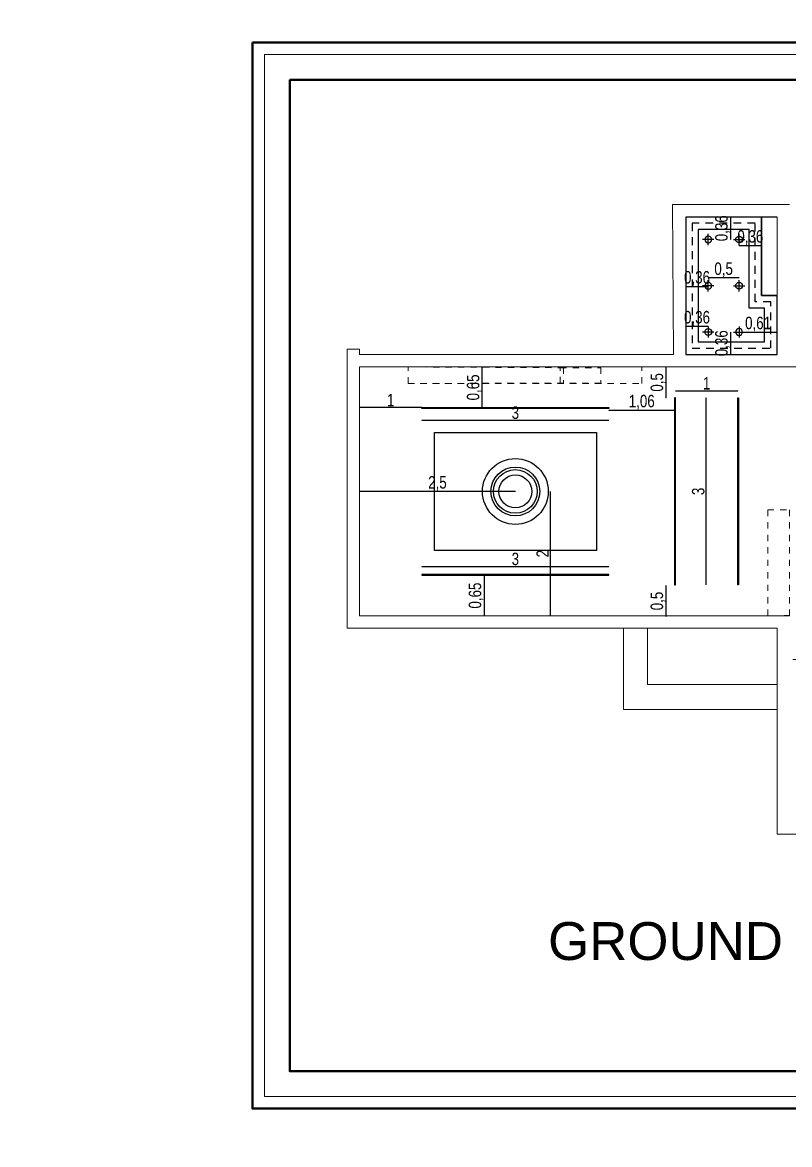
# Model space of a CAD drawing. Header units: inches. Extents: x -279 to 561, y -345 to 342.
# Drawn here: x -181.31 to -169, y -80.89 to -62.9 of the extents above; entities that cross this region are included whole.
import ezdxf

# ---------------------------------------------------------------- set-up
doc = ezdxf.new("R2010")
doc.units = ezdxf.units.IN
doc.header["$LTSCALE"] = 0.5
doc.header["$MEASUREMENT"] = 0
doc.linetypes.add('DASHED2', pattern=[0.375, 0.25, -0.125])
doc.linetypes.add('HIDDEN', pattern=[0.375, 0.25, -0.125])
for name, color, linetype in [('CADER', 7, 'Continuous'), ('ceiling', 4, 'Continuous'), ('CEILING FIXTURES LEGENDS$0$E-LTG', 1, 'Continuous'), ('PDF_A-WALL', 7, 'Continuous'), ('S-DIM', 7, 'Continuous'), ('WAL', 7, 'Continuous')]:
    doc.layers.add(name, color=color, linetype=linetype)
doc.layers.add('es.writing', color=144, linetype='Continuous', lineweight=9)
doc.layers.add('G-ANNO-HLIN', color=5, linetype='Continuous', lineweight=50)
doc.styles.add('ROM', font='AGENCYR.TTF', dxfattribs={"width": 0.8})
doc.styles.get("Standard").update_dxf_attribs({"font": 'arial.ttf'})
doc.dimstyles.new('Copy(9) of ISO-25', dxfattribs={"dimtxt": 0.2, "dimasz": 0.02, "dimexe": 0.05, "dimexo": 0.05, "dimgap": 0.02, "dimtad": 1, "dimtxsty": 'ROM', "dimblk": 'ARCHTICK', "dimcen": 0.03, "dimse1": 1, "dimse2": 1, "dimclrd": 248, "dimclrt": 248, "dimadec": 0, "dimazin": 0, "dimtfac": 1, "dimtmove": 0, "dimatfit": 3, "dimldrblk": 'DOT', "dimfxl": 1, "dimarcsym": 0})
doc.dimstyles.get("Standard").update_dxf_attribs({"dimtxt": 0.18, "dimasz": 0.18, "dimexe": 0.18, "dimexo": 0.0625, "dimgap": 0.09, "dimtad": 0, "dimtih": 1, "dimtoh": 1, "dimzin": 0, "dimdsep": 46, "dimtxsty": 'Standard', "dimcen": 0.09, "dimadec": 0, "dimazin": 0, "dimtfac": 1, "dimtofl": 0, "dimtmove": 0, "dimatfit": 3, "dimfxl": 1, "dimtolj": 1, "dimtzin": 0, "dimarcsym": 0})

# ---------------------------------------------------------------- blocks, each defined once
blk = doc.blocks.new('_ArchTick')
at = {"color": 0, "linetype": 'ByBlock', "const_width": 0.15}
blk.add_lwpolyline([(-0.5, -0.5), (0.5, 0.5)], dxfattribs=at)
blk = doc.blocks.new('*D246')
at = {"layer": 'Defpoints', "color": 0, "transparency": 16777216}
for p in [(-175.903, -69.074), (-175.903, -69.074), (-174.903, -69.074)]:
    blk.add_point(p, dxfattribs=at)
at = {"layer": 'WAL', "color": 248, "lineweight": -2, "transparency": 16777216}
blk.add_line((-174.903, -69.074), (-175.903, -69.074), dxfattribs=at)
at = {"layer": 'WAL', "color": 248, "lineweight": -2, "transparency": 16777216, "xscale": 0.02, "yscale": 0.02, "zscale": 0.02, "rotation": 180}
blk.add_blockref('_ArchTick', (-175.903, -69.074), dxfattribs=at)
at = {"layer": 'WAL', "color": 248, "lineweight": -2, "transparency": 16777216, "xscale": 0.02, "yscale": 0.02, "zscale": 0.02}
blk.add_blockref('_ArchTick', (-174.903, -69.074), dxfattribs=at)
at = {"layer": 'WAL', "color": 248, "transparency": 16777216, "insert": (-175.403, -68.954), "char_height": 0.2, "attachment_point": 5, "style": 'ROM'}
blk.add_mtext('1', dxfattribs=at)
blk = doc.blocks.new('_DOT')
at = {"color": 0, "linetype": 'ByBlock'}
blk.add_line((-0.5, 0), (-1, 0), dxfattribs=at)
at = {"color": 0, "linetype": 'ByBlock', "const_width": 0.5}
blk.add_lwpolyline([(-0.25, 0, 1), (0.25, 0, 1)], format="xyb", close=True, dxfattribs=at)
blk = doc.blocks.new('*D247')
at = {"layer": 'Defpoints', "color": 0, "transparency": 16777216}
for p in [(-174.903, -69.087), (-171.903, -69.087), (-171.903, -69.277)]:
    blk.add_point(p, dxfattribs=at)
at = {"layer": 'WAL', "color": 248, "lineweight": -2, "transparency": 16777216}
blk.add_line((-174.903, -69.277), (-171.903, -69.277), dxfattribs=at)
at = {"layer": 'WAL', "color": 248, "lineweight": -2, "transparency": 16777216, "xscale": 0.02, "yscale": 0.02, "zscale": 0.02, "rotation": 180}
blk.add_blockref('_ArchTick', (-174.903, -69.277), dxfattribs=at)
at = {"layer": 'WAL', "color": 248, "lineweight": -2, "transparency": 16777216, "xscale": 0.02, "yscale": 0.02, "zscale": 0.02}
blk.add_blockref('_ArchTick', (-171.903, -69.277), dxfattribs=at)
at = {"layer": 'WAL', "color": 248, "transparency": 16777216, "insert": (-173.403, -69.157), "char_height": 0.2, "attachment_point": 5, "style": 'ROM'}
blk.add_mtext('3', dxfattribs=at)
blk = doc.blocks.new('*D248')
at = {"layer": 'Defpoints', "color": 0, "transparency": 16777216}
for p in [(-173.98, -68.428), (-173.936, -68.428), (-173.983, -69.074)]:
    blk.add_point(p, dxfattribs=at)
at = {"layer": 'WAL', "color": 248, "lineweight": -2, "transparency": 16777216}
blk.add_line((-173.936, -69.074), (-173.936, -68.428), dxfattribs=at)
at = {"layer": 'WAL', "color": 248, "lineweight": -2, "transparency": 16777216, "xscale": 0.02, "yscale": 0.02, "zscale": 0.02}
for p, rotation in [((-173.936, -68.428), 90), ((-173.936, -69.074), 270)]:
    blk.add_blockref('_ArchTick', p, dxfattribs=dict(at, rotation=rotation))
at = {"layer": 'WAL', "color": 248, "transparency": 16777216, "insert": (-174.063, -68.751), "char_height": 0.2, "attachment_point": 5, "rotation": 90, "style": 'ROM'}
blk.add_mtext('0,65', dxfattribs=at)
blk = doc.blocks.new('*D249')
at = {"layer": 'Defpoints', "color": 0, "transparency": 16777216}
for p in [(-173.936, -71.764), (-173.936, -72.414), (-173.906, -72.414)]:
    blk.add_point(p, dxfattribs=at)
at = {"layer": 'WAL', "color": 248, "lineweight": -2, "transparency": 16777216}
blk.add_line((-173.906, -71.764), (-173.906, -72.414), dxfattribs=at)
at = {"layer": 'WAL', "color": 248, "lineweight": -2, "transparency": 16777216, "xscale": 0.02, "yscale": 0.02, "zscale": 0.02}
for p, rotation in [((-173.906, -71.764), 90), ((-173.906, -72.414), 270)]:
    blk.add_blockref('_ArchTick', p, dxfattribs=dict(at, rotation=rotation))
at = {"layer": 'WAL', "color": 248, "transparency": 16777216, "insert": (-174.033, -72.089), "char_height": 0.2, "attachment_point": 5, "rotation": 90, "style": 'ROM'}
blk.add_mtext('0,65', dxfattribs=at)
blk = doc.blocks.new('*D76')
at = {"layer": 'Defpoints', "color": 0, "transparency": 16777216}
for p in [(-174.903, -71.432), (-171.903, -71.432), (-171.903, -71.622)]:
    blk.add_point(p, dxfattribs=at)
at = {"layer": 'WAL', "color": 248, "lineweight": -2, "transparency": 16777216}
blk.add_line((-174.903, -71.622), (-171.903, -71.622), dxfattribs=at)
at = {"layer": 'WAL', "color": 248, "lineweight": -2, "transparency": 16777216, "xscale": 0.02, "yscale": 0.02, "zscale": 0.02, "rotation": 180}
blk.add_blockref('_ArchTick', (-174.903, -71.622), dxfattribs=at)
at = {"layer": 'WAL', "color": 248, "lineweight": -2, "transparency": 16777216, "xscale": 0.02, "yscale": 0.02, "zscale": 0.02}
blk.add_blockref('_ArchTick', (-171.903, -71.622), dxfattribs=at)
at = {"layer": 'WAL', "color": 248, "transparency": 16777216, "insert": (-173.403, -71.502), "char_height": 0.2, "attachment_point": 5, "style": 'ROM'}
blk.add_mtext('3', dxfattribs=at)
blk = doc.blocks.new('*D253')
at = {"layer": 'Defpoints', "color": 0, "transparency": 16777216}
for p in [(-170.848, -68.918), (-170.835, -71.918), (-170.348, -71.918)]:
    blk.add_point(p, dxfattribs=at)
at = {"layer": 'WAL', "color": 248, "lineweight": -2, "transparency": 16777216}
blk.add_line((-170.348, -68.918), (-170.348, -71.918), dxfattribs=at)
at = {"layer": 'WAL', "color": 248, "lineweight": -2, "transparency": 16777216, "xscale": 0.02, "yscale": 0.02, "zscale": 0.02}
for p, rotation in [((-170.348, -68.918), 90), ((-170.348, -71.918), 270)]:
    blk.add_blockref('_ArchTick', p, dxfattribs=dict(at, rotation=rotation))
at = {"layer": 'WAL', "color": 248, "transparency": 16777216, "insert": (-170.468, -70.418), "char_height": 0.2, "attachment_point": 5, "rotation": 90, "style": 'ROM'}
blk.add_mtext('3', dxfattribs=at)
blk = doc.blocks.new('*D77')
at = {"layer": 'Defpoints', "color": 0, "transparency": 16777216}
for p in [(-170.835, -68.804), (-169.832, -68.804), (-169.832, -68.804)]:
    blk.add_point(p, dxfattribs=at)
at = {"layer": 'WAL', "color": 248, "lineweight": -2, "transparency": 16777216}
blk.add_line((-170.835, -68.804), (-169.832, -68.804), dxfattribs=at)
at = {"layer": 'WAL', "color": 248, "lineweight": -2, "transparency": 16777216, "xscale": 0.02, "yscale": 0.02, "zscale": 0.02, "rotation": 180}
blk.add_blockref('_ArchTick', (-170.835, -68.804), dxfattribs=at)
at = {"layer": 'WAL', "color": 248, "lineweight": -2, "transparency": 16777216, "xscale": 0.02, "yscale": 0.02, "zscale": 0.02}
blk.add_blockref('_ArchTick', (-169.832, -68.804), dxfattribs=at)
at = {"layer": 'WAL', "color": 248, "transparency": 16777216, "insert": (-170.334, -68.684), "char_height": 0.2, "attachment_point": 5, "style": 'ROM'}
blk.add_mtext('1', dxfattribs=at)
blk = doc.blocks.new('*D254')
at = {"layer": 'Defpoints', "color": 0, "transparency": 16777216}
for p in [(-170.868, -68.422), (-170.987, -68.918), (-170.842, -68.918)]:
    blk.add_point(p, dxfattribs=at)
at = {"layer": 'WAL', "color": 248, "lineweight": -2, "transparency": 16777216}
blk.add_line((-170.987, -68.422), (-170.987, -68.918), dxfattribs=at)
at = {"layer": 'WAL', "color": 248, "lineweight": -2, "transparency": 16777216, "xscale": 0.02, "yscale": 0.02, "zscale": 0.02}
for p, rotation in [((-170.987, -68.422), 90), ((-170.987, -68.918), 270)]:
    blk.add_blockref('_ArchTick', p, dxfattribs=dict(at, rotation=rotation))
at = {"layer": 'WAL', "color": 248, "transparency": 16777216, "insert": (-171.114, -68.67), "char_height": 0.2, "attachment_point": 5, "rotation": 90, "style": 'ROM'}
blk.add_mtext('0,5', dxfattribs=at)
blk = doc.blocks.new('*D78')
at = {"layer": 'Defpoints', "color": 0, "transparency": 16777216}
for p in [(-170.868, -71.928), (-170.987, -72.424), (-170.842, -72.424)]:
    blk.add_point(p, dxfattribs=at)
at = {"layer": 'WAL', "color": 248, "lineweight": -2, "transparency": 16777216}
blk.add_line((-170.987, -71.928), (-170.987, -72.424), dxfattribs=at)
at = {"layer": 'WAL', "color": 248, "lineweight": -2, "transparency": 16777216, "xscale": 0.02, "yscale": 0.02, "zscale": 0.02}
for p, rotation in [((-170.987, -71.928), 90), ((-170.987, -72.424), 270)]:
    blk.add_blockref('_ArchTick', p, dxfattribs=dict(at, rotation=rotation))
at = {"layer": 'WAL', "color": 248, "transparency": 16777216, "insert": (-171.114, -72.176), "char_height": 0.2, "attachment_point": 5, "rotation": 90, "style": 'ROM'}
blk.add_mtext('0,5', dxfattribs=at)
blk = doc.blocks.new('*D256')
at = {"layer": 'Defpoints', "color": 0, "transparency": 16777216}
for p in [(-171.903, -69.087), (-170.848, -69.087), (-170.848, -69.116)]:
    blk.add_point(p, dxfattribs=at)
at = {"layer": 'WAL', "color": 248, "lineweight": -2, "transparency": 16777216}
blk.add_line((-171.903, -69.116), (-170.848, -69.116), dxfattribs=at)
at = {"layer": 'WAL', "color": 248, "lineweight": -2, "transparency": 16777216, "xscale": 0.02, "yscale": 0.02, "zscale": 0.02, "rotation": 180}
blk.add_blockref('_ArchTick', (-171.903, -69.116), dxfattribs=at)
at = {"layer": 'WAL', "color": 248, "lineweight": -2, "transparency": 16777216, "xscale": 0.02, "yscale": 0.02, "zscale": 0.02}
blk.add_blockref('_ArchTick', (-170.848, -69.116), dxfattribs=at)
at = {"layer": 'WAL', "color": 248, "transparency": 16777216, "insert": (-171.375, -68.988), "char_height": 0.2, "attachment_point": 5, "style": 'ROM'}
blk.add_mtext('1,06', dxfattribs=at)
blk = doc.blocks.new('*D258')
at = {"layer": 'Defpoints', "color": 0, "transparency": 16777216}
for p in [(-175.903, -70.419), (-175.903, -70.419), (-173.403, -70.419)]:
    blk.add_point(p, dxfattribs=at)
at = {"layer": 'WAL', "color": 248, "lineweight": -2, "transparency": 16777216}
blk.add_line((-173.403, -70.419), (-175.903, -70.419), dxfattribs=at)
at = {"layer": 'WAL', "color": 248, "lineweight": -2, "transparency": 16777216, "xscale": 0.02, "yscale": 0.02, "zscale": 0.02, "rotation": 180}
blk.add_blockref('_ArchTick', (-175.903, -70.419), dxfattribs=at)
at = {"layer": 'WAL', "color": 248, "lineweight": -2, "transparency": 16777216, "xscale": 0.02, "yscale": 0.02, "zscale": 0.02}
blk.add_blockref('_ArchTick', (-173.403, -70.419), dxfattribs=at)
at = {"layer": 'WAL', "color": 248, "transparency": 16777216, "insert": (-174.653, -70.292), "char_height": 0.2, "attachment_point": 5, "style": 'ROM'}
blk.add_mtext('2,5', dxfattribs=at)
blk = doc.blocks.new('*D81')
at = {"layer": 'Defpoints', "color": 0, "transparency": 16777216}
for p in [(-172.846, -70.419), (-172.846, -72.414), (-172.846, -72.414)]:
    blk.add_point(p, dxfattribs=at)
at = {"layer": 'WAL', "color": 248, "lineweight": -2, "transparency": 16777216}
blk.add_line((-172.846, -70.419), (-172.846, -72.414), dxfattribs=at)
at = {"layer": 'WAL', "color": 248, "lineweight": -2, "transparency": 16777216, "xscale": 0.02, "yscale": 0.02, "zscale": 0.02}
for p, rotation in [((-172.846, -70.419), 90), ((-172.846, -72.414), 270)]:
    blk.add_blockref('_ArchTick', p, dxfattribs=dict(at, rotation=rotation))
at = {"layer": 'WAL', "color": 248, "transparency": 16777216, "insert": (-172.966, -71.417), "char_height": 0.2, "attachment_point": 5, "rotation": 90, "style": 'ROM'}
blk.add_mtext('2', dxfattribs=at)
blk = doc.blocks.new('l')
at = {"layer": 'CEILING FIXTURES LEGENDS$0$E-LTG'}
for p, q in [((54.452, -60.459), (54.452, -60.639)), ((54.362, -60.549), (54.542, -60.549))]:
    blk.add_line(p, q, dxfattribs=at)
blk.add_circle((54.452, -60.549), 0.0541, dxfattribs=at)
blk = doc.blocks.new('*D271')
at = {"layer": 'Defpoints', "color": 0, "transparency": 16777216}
for p in [(-169.811, -66.018), (-169.951, -66.378), (-169.813, -66.378)]:
    blk.add_point(p, dxfattribs=at)
at = {"layer": 'WAL', "color": 248, "lineweight": -2, "transparency": 16777216}
blk.add_line((-169.951, -66.018), (-169.951, -66.378), dxfattribs=at)
at = {"layer": 'WAL', "color": 248, "lineweight": -2, "transparency": 16777216, "xscale": 0.02, "yscale": 0.02, "zscale": 0.02}
for p, rotation in [((-169.951, -66.018), 90), ((-169.951, -66.378), 270)]:
    blk.add_blockref('_ArchTick', p, dxfattribs=dict(at, rotation=rotation))
at = {"layer": 'WAL', "color": 248, "transparency": 16777216, "insert": (-170.078, -66.198), "char_height": 0.2, "attachment_point": 5, "rotation": 90, "style": 'ROM'}
blk.add_mtext('0,36', dxfattribs=at)
blk = doc.blocks.new('*D90')
at = {"layer": 'Defpoints', "color": 0, "transparency": 16777216}
for p in [(-170.308, -66.467), (-169.813, -66.467), (-170.308, -66.992)]:
    blk.add_point(p, dxfattribs=at)
at = {"layer": 'WAL', "color": 248, "lineweight": -2, "transparency": 16777216}
blk.add_line((-169.813, -66.992), (-170.308, -66.992), dxfattribs=at)
at = {"layer": 'WAL', "color": 248, "lineweight": -2, "transparency": 16777216, "xscale": 0.02, "yscale": 0.02, "zscale": 0.02, "rotation": 180}
blk.add_blockref('_ArchTick', (-170.308, -66.992), dxfattribs=at)
at = {"layer": 'WAL', "color": 248, "lineweight": -2, "transparency": 16777216, "xscale": 0.02, "yscale": 0.02, "zscale": 0.02}
blk.add_blockref('_ArchTick', (-169.813, -66.992), dxfattribs=at)
at = {"layer": 'WAL', "color": 248, "transparency": 16777216, "insert": (-170.061, -66.865), "char_height": 0.2, "attachment_point": 5, "style": 'ROM'}
blk.add_mtext('0,5', dxfattribs=at)
blk = doc.blocks.new('*D91')
at = {"layer": 'Defpoints', "color": 0, "transparency": 16777216}
for p in [(-169.811, -67.862), (-169.951, -68.222), (-169.813, -68.222)]:
    blk.add_point(p, dxfattribs=at)
at = {"layer": 'WAL', "color": 248, "lineweight": -2, "transparency": 16777216}
blk.add_line((-169.951, -67.862), (-169.951, -68.222), dxfattribs=at)
at = {"layer": 'WAL', "color": 248, "lineweight": -2, "transparency": 16777216, "xscale": 0.02, "yscale": 0.02, "zscale": 0.02}
for p, rotation in [((-169.951, -67.862), 90), ((-169.951, -68.222), 270)]:
    blk.add_blockref('_ArchTick', p, dxfattribs=dict(at, rotation=rotation))
at = {"layer": 'WAL', "color": 248, "transparency": 16777216, "insert": (-170.078, -68.042), "char_height": 0.2, "attachment_point": 5, "rotation": 90, "style": 'ROM'}
blk.add_mtext('0,36', dxfattribs=at)
blk = doc.blocks.new('*D272')
at = {"layer": 'Defpoints', "color": 0, "transparency": 16777216}
for p in [(-169.813, -66.378), (-169.453, -66.378), (-169.453, -66.474)]:
    blk.add_point(p, dxfattribs=at)
at = {"layer": 'WAL', "color": 248, "lineweight": -2, "transparency": 16777216}
blk.add_line((-169.813, -66.474), (-169.453, -66.474), dxfattribs=at)
at = {"layer": 'WAL', "color": 248, "lineweight": -2, "transparency": 16777216, "xscale": 0.02, "yscale": 0.02, "zscale": 0.02, "rotation": 180}
blk.add_blockref('_ArchTick', (-169.813, -66.474), dxfattribs=at)
at = {"layer": 'WAL', "color": 248, "lineweight": -2, "transparency": 16777216, "xscale": 0.02, "yscale": 0.02, "zscale": 0.02}
blk.add_blockref('_ArchTick', (-169.453, -66.474), dxfattribs=at)
at = {"layer": 'WAL', "color": 248, "transparency": 16777216, "insert": (-169.633, -66.347), "char_height": 0.2, "attachment_point": 5, "style": 'ROM'}
blk.add_mtext('0,36', dxfattribs=at)
blk = doc.blocks.new('*D273')
at = {"layer": 'Defpoints', "color": 0, "transparency": 16777216}
for p in [(-169.813, -67.862), (-169.203, -67.862), (-169.203, -67.862)]:
    blk.add_point(p, dxfattribs=at)
at = {"layer": 'WAL', "color": 248, "lineweight": -2, "transparency": 16777216}
blk.add_line((-169.813, -67.862), (-169.203, -67.862), dxfattribs=at)
at = {"layer": 'WAL', "color": 248, "lineweight": -2, "transparency": 16777216, "xscale": 0.02, "yscale": 0.02, "zscale": 0.02, "rotation": 180}
blk.add_blockref('_ArchTick', (-169.813, -67.862), dxfattribs=at)
at = {"layer": 'WAL', "color": 248, "lineweight": -2, "transparency": 16777216, "xscale": 0.02, "yscale": 0.02, "zscale": 0.02}
blk.add_blockref('_ArchTick', (-169.203, -67.862), dxfattribs=at)
at = {"layer": 'WAL', "color": 248, "transparency": 16777216, "insert": (-169.508, -67.735), "char_height": 0.2, "attachment_point": 5, "style": 'ROM'}
blk.add_mtext('0,61', dxfattribs=at)
blk = doc.blocks.new('*D92')
at = {"layer": 'Defpoints', "color": 0, "transparency": 16777216}
for p in [(-170.668, -67.034), (-170.308, -67.034), (-170.308, -67.13)]:
    blk.add_point(p, dxfattribs=at)
at = {"layer": 'WAL', "color": 248, "lineweight": -2, "transparency": 16777216}
blk.add_line((-170.668, -67.13), (-170.308, -67.13), dxfattribs=at)
at = {"layer": 'WAL', "color": 248, "lineweight": -2, "transparency": 16777216, "xscale": 0.02, "yscale": 0.02, "zscale": 0.02, "rotation": 180}
blk.add_blockref('_ArchTick', (-170.668, -67.13), dxfattribs=at)
at = {"layer": 'WAL', "color": 248, "lineweight": -2, "transparency": 16777216, "xscale": 0.02, "yscale": 0.02, "zscale": 0.02}
blk.add_blockref('_ArchTick', (-170.308, -67.13), dxfattribs=at)
at = {"layer": 'WAL', "color": 248, "transparency": 16777216, "insert": (-170.488, -67.003), "char_height": 0.2, "attachment_point": 5, "style": 'ROM'}
blk.add_mtext('0,36', dxfattribs=at)
blk = doc.blocks.new('*D93')
at = {"layer": 'Defpoints', "color": 0, "transparency": 16777216}
for p in [(-170.668, -67.675), (-170.308, -67.675), (-170.308, -67.77)]:
    blk.add_point(p, dxfattribs=at)
at = {"layer": 'WAL', "color": 248, "lineweight": -2, "transparency": 16777216}
blk.add_line((-170.668, -67.77), (-170.308, -67.77), dxfattribs=at)
at = {"layer": 'WAL', "color": 248, "lineweight": -2, "transparency": 16777216, "xscale": 0.02, "yscale": 0.02, "zscale": 0.02, "rotation": 180}
blk.add_blockref('_ArchTick', (-170.668, -67.77), dxfattribs=at)
at = {"layer": 'WAL', "color": 248, "lineweight": -2, "transparency": 16777216, "xscale": 0.02, "yscale": 0.02, "zscale": 0.02}
blk.add_blockref('_ArchTick', (-170.308, -67.77), dxfattribs=at)
at = {"layer": 'WAL', "color": 248, "transparency": 16777216, "insert": (-170.488, -67.643), "char_height": 0.2, "attachment_point": 5, "style": 'ROM'}
blk.add_mtext('0,36', dxfattribs=at)
blk = doc.blocks.new('*D1071')
at = {"color": 0, "linetype": 'ByBlock', "lineweight": -2, "transparency": 16777216}
for p, q in [((558.652, 342.279), (558.652, 342.473)), ((560.652, 342.279), (560.652, 342.473)), ((558.832, 342.293), (559.172, 342.293)), ((560.472, 342.293), (560.132, 342.293))]:
    blk.add_line(p, q, dxfattribs=at)
at = {"color": 0, "linetype": 'ByBlock', "transparency": 16777216}
for points in [[(558.832, 342.323), (558.832, 342.263), (558.652, 342.293)], [(560.472, 342.323), (560.472, 342.263), (560.652, 342.293)]]:
    blk.add_solid(points, dxfattribs=at)
at = {"layer": 'Defpoints', "color": 0, "linetype": 'ByBlock', "transparency": 16777216}
for p in [(560.652, 342.293), (558.652, 342.216), (560.652, 342.216)]:
    blk.add_point(p, dxfattribs=at)
at = {"layer": 'Defpoints', "color": 0, "ltscale": 0.5, "transparency": 16777216}
for p in [(-209.5, -305.36), (-209.5, -305.81), (-209.5, -305.81)]:
    blk.add_point(p, dxfattribs=at)
at = {"layer": 'S-DIM', "color": 0, "lineweight": -2, "ltscale": 0.5, "transparency": 16777216}
for p, q in [((-209.5, -305.18), (-209.5, -305)), ((-209.563, -305.36), (-209.68, -305.36)), ((-209.563, -305.81), (-209.68, -305.81)), ((-209.5, -305.99), (-209.5, -306.17))]:
    blk.add_line(p, q, dxfattribs=at)
at = {"layer": 'S-DIM', "color": 0, "ltscale": 0.5, "transparency": 16777216}
for points in [[(-209.53, -305.18), (-209.47, -305.18), (-209.5, -305.36)], [(-209.53, -305.99), (-209.47, -305.99), (-209.5, -305.81)]]:
    blk.add_solid(points, dxfattribs=at)
at = {"color": 0, "linetype": 'ByBlock', "transparency": 16777216, "insert": (559.652, 342.293), "char_height": 0.18, "attachment_point": 5}
blk.add_mtext('\\A1;2.0000', dxfattribs=at)
at = {"layer": 'S-DIM', "color": 0, "ltscale": 0.5, "transparency": 16777216, "insert": (-209.5, -305.585), "char_height": 0.18, "attachment_point": 5}
blk.add_mtext('\\A1;0.45', dxfattribs=at)

msp = doc.modelspace()

# ---------------------------------------------------------------- linework, layer by layer
for p, q in [((-170.668, -66.018), (-170.668, -66.518)), ((-169.203, -66.018), (-169.453, -66.018)), ((-169.453, -66.018), (-169.453, -67.277)), ((-169.453, -67.277), (-169.203, -67.277)), ((-170.835, -71.918), (-170.835, -68.918)), ((-169.832, -71.918), (-169.832, -68.918)), ((-171.903, -69.087), (-174.903, -69.087)), ((-171.903, -71.752), (-174.903, -71.752)), ((-169.003, -72.414), (-169.091, -72.414))]:
    msp.add_line(p, q)
msp.add_lwpolyline([(-169.453, -66.018), (-170.668, -66.018), (-170.668, -68.222), (-169.203, -68.222), (-169.203, -67.277), (-169.453, -67.277), (-169.453, -66.018)])
for points in [[(-170.835, -71.918), (-170.835, -68.918), (-170.848, -68.918), (-170.848, -71.918)], [(-169.832, -71.918), (-169.832, -68.918), (-169.82, -68.918), (-169.82, -71.918)]]:
    msp.add_lwpolyline(points, close=True)
at = {"layer": 'CADER', "lineweight": 18}
for points in [[(-177.623, -63.218), (-151.921, -63.218), (-151.921, -80.317), (-177.623, -80.317)], [(-177.428, -63.414), (-152.116, -63.414), (-152.116, -80.121), (-177.428, -80.121)]]:
    msp.add_lwpolyline(points, close=True, dxfattribs=at)
at = {"layer": 'ceiling', "linetype": 'DASHED2'}
msp.add_lwpolyline([(-169.553, -66.118), (-170.568, -66.118), (-170.568, -68.122), (-169.303, -68.122), (-169.303, -67.377), (-169.553, -67.377)], close=True, dxfattribs=at)
at = {"layer": 'ceiling'}
for points in [[(-169.653, -66.218), (-170.468, -66.218), (-170.468, -68.022), (-169.403, -68.022), (-169.403, -67.477), (-169.653, -67.477)], [(-172.103, -69.474), (-172.103, -71.364), (-174.703, -71.364), (-174.703, -69.474)]]:
    msp.add_lwpolyline(points, close=True, dxfattribs=at)
at = {"layer": 'CEILING FIXTURES LEGENDS$0$E-LTG'}
for p, q in [((-170.842, -68.918), (-170.842, -71.918)), ((-169.826, -68.918), (-169.826, -71.918))]:
    msp.add_line(p, q, dxfattribs=at)
for points in [[(-171.903, -69.087), (-174.903, -69.087), (-174.903, -69.074), (-171.903, -69.074)], [(-171.903, -71.752), (-174.903, -71.752), (-174.903, -71.764), (-171.903, -71.764)]]:
    msp.add_lwpolyline(points, close=True, dxfattribs=at)
for radius in [0.528, 0.392, 0.35, 0.264]:
    msp.add_circle((-173.403, -70.419), radius, dxfattribs=at)
at = {"layer": 'es.writing', "color": 18, "linetype": 'HIDDEN', "lineweight": 5, "ltscale": 0.08, "true_color": 0x000000}
for p, q in [((-171.373, -68.687), (-171.373, -68.422)), ((-175.123, -68.687), (-171.373, -68.687)), ((-169.353, -72.414), (-169.353, -70.714)), ((-169.353, -70.714), (-169.003, -70.714)), ((-169.003, -70.714), (-169.003, -72.414)), ((-168.253, -73.114), (-169.003, -73.114))]:
    msp.add_line(p, q, dxfattribs=at)
for points in [[(-175.123, -68.422), (-172.633, -68.435), (-172.633, -68.682), (-175.123, -68.687)], [(-172.683, -68.682), (-172.683, -68.435), (-172.033, -68.435), (-172.033, -68.682)]]:
    msp.add_lwpolyline(points, close=True, dxfattribs=at)
at = {"layer": 'G-ANNO-HLIN', "color": 0}
for points in [[(-177.623, -63.218), (-151.921, -63.218), (-151.921, -80.317), (-177.623, -80.317)], [(-177.024, -63.818), (-152.52, -63.818), (-152.52, -79.718), (-177.024, -79.718)]]:
    msp.add_lwpolyline(points, close=True, dxfattribs=at)
at = {"layer": 'PDF_A-WALL', "lineweight": 9}
for p, q in [((-169.003, -65.815), (-170.879, -65.815)), ((-170.879, -65.815), (-170.868, -68.222)), ((-169.203, -65.815), (-169.203, -65.818)), ((-170.668, -66.018), (-169.203, -66.018)), ((-170.668, -68.222), (-170.668, -66.018)), ((-169.203, -66.018), (-169.203, -68.222)), ((-176.103, -68.137), (-176.103, -72.614)), ((-175.903, -68.137), (-176.103, -68.137)), ((-175.903, -68.222), (-175.903, -68.137)), ((-170.868, -68.222), (-175.903, -68.222)), ((-170.218, -68.222), (-170.668, -68.222)), ((-169.203, -68.222), (-170.218, -68.222)), ((-175.903, -68.422), (-170.868, -68.422)), ((-175.903, -72.414), (-175.903, -68.422)), ((-170.868, -68.422), (-170.218, -68.422)), ((-170.218, -68.422), (-164.969, -68.422)), ((-176.103, -68.918), (-176.103, -68.937)), ((-175.903, -68.95), (-175.903, -68.918)), ((-176.103, -71.918), (-176.103, -71.899)), ((-175.903, -71.886), (-175.903, -71.918)), ((-170.614, -72.414), (-175.903, -72.414)), ((-174.688, -72.414), (-174.72, -72.414)), ((-170.614, -72.414), (-172.526, -72.414)), ((-171.752, -72.414), (-171.72, -72.414)), ((-169.003, -72.414), (-170.614, -72.414)), ((-176.103, -72.614), (-170.614, -72.614)), ((-174.72, -72.614), (-174.701, -72.614)), ((-170.614, -72.614), (-172.526, -72.614)), ((-171.72, -72.614), (-171.739, -72.614)), ((-171.669, -72.614), (-171.669, -73.914)), ((-171.669, -72.614), (-171.669, -73.901)), ((-171.283, -73.514), (-171.283, -72.614)), ((-170.614, -72.614), (-169.203, -72.614)), ((-169.203, -72.614), (-169.203, -73.914)), ((-169.203, -73.514), (-171.283, -73.514)), ((-171.283, -73.514), (-169.203, -73.514)), ((-171.669, -73.914), (-170.909, -73.914)), ((-169.203, -73.914), (-170.92, -73.914)), ((-170.909, -73.914), (-169.209, -73.914)), ((-169.203, -73.914), (-169.203, -75.915)), ((-169.203, -75.915), (-154.062, -75.915))]:
    msp.add_line(p, q, dxfattribs=at)

# ---------------------------------------------------------------- block references
at = {"layer": 'ceiling', "xscale": -1}
for p, rotation in [((-109.759, -120.83), 270), ((-109.759, -121.572), 270), ((-230.362, -13.41), 90)]:
    msp.add_blockref('l', p, dxfattribs=dict(at, rotation=rotation))
at = {"layer": 'ceiling'}
for p, rotation in [((-230.362, -120.83), 90.00000000000001), ((-230.362, -121.572), 90.00000000000001), ((-109.759, -13.41), 270)]:
    msp.add_blockref('l', p, dxfattribs=dict(at, rotation=rotation))

# ---------------------------------------------------------------- texts
msp.add_text(' GROUND FLOOR CEILING LIGHTING  PLAN', height=0.60725).set_placement((-173.114, -77.933))

# ---------------------------------------------------------------- dimensions: what is measured, and where the dimension line sits
at = {"layer": 'S-DIM', "ltscale": 0.5}
dim = msp.add_linear_dim(base=(-209.5, -305.81), p1=(-209.5, -305.36), p2=(-209.5, -305.81), angle=90, dimstyle='Standard', dxfattribs=at)
dim.commit()
dim.dimension.update_dxf_attribs({"geometry": '*D1071', "text_midpoint": (-209.5, -305.585)})
at = {"layer": 'WAL'}
for base, p1, p2, picture, middle in [((-169.951, -66.378), (-169.811, -66.018), (-169.813, -66.378), '*D271', (-170.078, -66.198)), ((-169.951, -68.222), (-169.811, -67.862), (-169.813, -68.222), '*D91', (-170.078, -68.042)), ((-173.936, -68.428), (-173.983, -69.074), (-173.98, -68.428), '*D248', (-174.063, -68.751)), ((-170.987, -68.918), (-170.868, -68.422), (-170.842, -68.918), '*D254', (-171.114, -68.67)), ((-170.348, -71.918), (-170.848, -68.918), (-170.835, -71.918), '*D253', (-170.468, -70.418)), ((-172.846429969, -72.41426032), (-172.846429969, -70.41926032), (-172.846429969, -72.41426032), '*D81', (-172.966429969, -71.41676032)), ((-173.906, -72.414), (-173.936, -71.764), (-173.936, -72.414), '*D249', (-174.033, -72.089)), ((-170.987, -72.424), (-170.868, -71.928), (-170.842, -72.424), '*D78', (-171.114, -72.176))]:
    dim = msp.add_linear_dim(base=base, p1=p1, p2=p2, angle=90, dimstyle='Copy(9) of ISO-25', dxfattribs=at)
    dim.commit()
    dim.dimension.update_dxf_attribs({"geometry": picture, "text_midpoint": middle})
for base, p1, p2, picture, middle in [((-169.453, -66.474), (-169.813, -66.378), (-169.453, -66.378), '*D272', (-169.633, -66.347)), ((-170.3082, -66.9923), (-169.813, -66.4673), (-170.3082, -66.4673), '*D90', (-170.0606, -66.8652)), ((-170.308, -67.13), (-170.668, -67.034), (-170.308, -67.034), '*D92', (-170.488, -67.003)), ((-170.308, -67.77), (-170.668, -67.675), (-170.308, -67.675), '*D93', (-170.488, -67.643)), ((-169.203, -67.862), (-169.813, -67.862), (-169.203, -67.862), '*D273', (-169.508, -67.735)), ((-169.832, -68.804), (-170.835, -68.804), (-169.832, -68.804), '*D77', (-170.334, -68.684)), ((-175.903, -69.074), (-174.903, -69.074), (-175.903, -69.074), '*D246', (-175.403, -68.954)), ((-170.8478, -69.1155), (-171.903, -69.0868), (-170.8478, -69.0868), '*D256', (-171.3754, -68.9884)), ((-171.903, -69.277), (-174.903, -69.087), (-171.903, -69.087), '*D247', (-173.403, -69.157)), ((-175.903, -70.419), (-173.403, -70.419), (-175.903, -70.419), '*D258', (-174.653, -70.292)), ((-171.903, -71.622), (-174.903, -71.432), (-171.903, -71.432), '*D76', (-173.403, -71.502))]:
    dim = msp.add_linear_dim(base=base, p1=p1, p2=p2, dimstyle='Copy(9) of ISO-25', dxfattribs=at)
    dim.commit()
    dim.dimension.update_dxf_attribs({"geometry": picture, "text_midpoint": middle})

doc.saveas('drawing.dxf')
